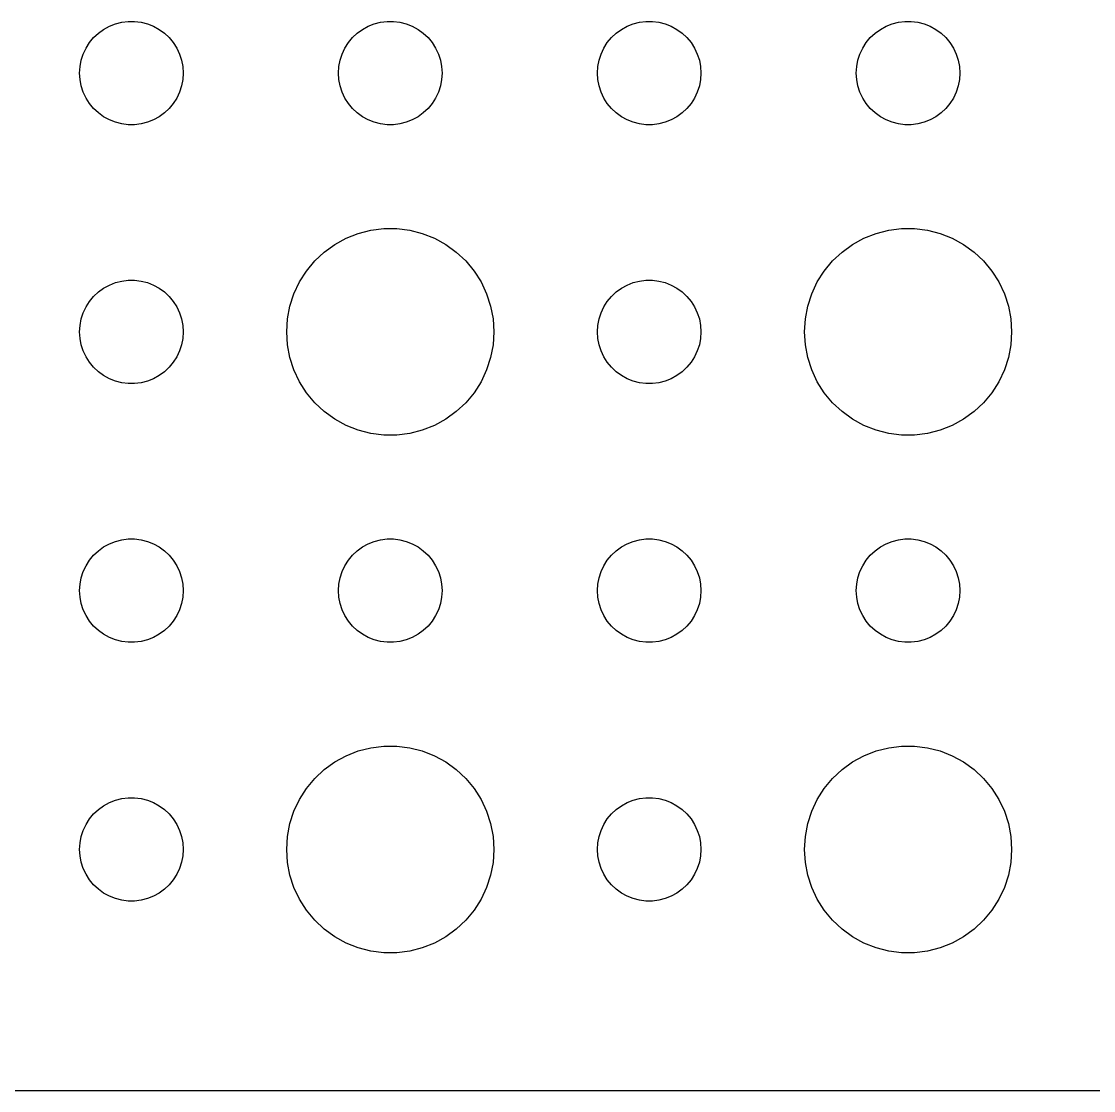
# Model space of a CAD drawing. Header units: metres. Extents: x -127 to 127, y -37 to 37.
# Drawn here: x 64.31 to 95.37, y -36.99 to -6 of the extents above; entities that cross this region are included whole.
import ezdxf

# ---------------------------------------------------------------- set-up
doc = ezdxf.new("R2010")
doc.units = ezdxf.units.M

msp = doc.modelspace()

# ---------------------------------------------------------------- linework, layer by layer
for p, q in [((66.6963, -6.23351), (66.8613, -6.14275)), ((66.8613, -6.14275), (67.0365, -6.07341)), ((67.0365, -6.07341), (67.2189, -6.02657)), ((67.2189, -6.02657), (67.4058, -6.00294)), ((67.4058, -6.00294), (67.5942, -6.00294)), ((67.5942, -6.00294), (67.7811, -6.02657)), ((67.7811, -6.02657), (67.9635, -6.07341)), ((67.9635, -6.07341), (68.1387, -6.14275)), ((68.1387, -6.14275), (68.3037, -6.23351)), ((74.1963, -6.23351), (74.3613, -6.14275)), ((74.3613, -6.14275), (74.5365, -6.07341)), ((74.5365, -6.07341), (74.7189, -6.02657)), ((74.7189, -6.02657), (74.9058, -6.00294)), ((74.9058, -6.00294), (75.0942, -6.00294)), ((75.0942, -6.00294), (75.2811, -6.02657)), ((75.2811, -6.02657), (75.4635, -6.07341)), ((75.4635, -6.07341), (75.6387, -6.14275)), ((75.6387, -6.14275), (75.8037, -6.23351)), ((81.6963, -6.23351), (81.8613, -6.14275)), ((81.8613, -6.14275), (82.0365, -6.07341)), ((82.0365, -6.07341), (82.2189, -6.02657)), ((82.2189, -6.02657), (82.4058, -6.00294)), ((82.4058, -6.00294), (82.5942, -6.00294)), ((82.5942, -6.00294), (82.7811, -6.02657)), ((82.7811, -6.02657), (82.9635, -6.07341)), ((82.9635, -6.07341), (83.1387, -6.14275)), ((83.1387, -6.14275), (83.3037, -6.23351)), ((89.1963, -6.23351), (89.3613, -6.14275)), ((89.3613, -6.14275), (89.5365, -6.07341)), ((89.5365, -6.07341), (89.7189, -6.02657)), ((89.7189, -6.02657), (89.9058, -6.00294)), ((89.9058, -6.00294), (90.0942, -6.00294)), ((90.0942, -6.00294), (90.2811, -6.02657)), ((90.2811, -6.02657), (90.4635, -6.07341)), ((90.4635, -6.07341), (90.6387, -6.14275)), ((90.6387, -6.14275), (90.8037, -6.23351)), ((66.2865, -6.61832), (66.4065, -6.47318)), ((66.4065, -6.47318), (66.5439, -6.34422)), ((66.5439, -6.34422), (66.6963, -6.23351)), ((68.3037, -6.23351), (68.4561, -6.34422)), ((68.4561, -6.34422), (68.5934, -6.47318)), ((68.5934, -6.47318), (68.7135, -6.61832)), ((73.7865, -6.61832), (73.9065, -6.47318)), ((73.9065, -6.47318), (74.0439, -6.34422)), ((74.0439, -6.34422), (74.1963, -6.23351)), ((75.8037, -6.23351), (75.9561, -6.34422)), ((75.9561, -6.34422), (76.0934, -6.47318)), ((76.0934, -6.47318), (76.2135, -6.61832)), ((81.2865, -6.61832), (81.4065, -6.47318)), ((81.4065, -6.47318), (81.5439, -6.34422)), ((81.5439, -6.34422), (81.6963, -6.23351)), ((83.3037, -6.23351), (83.4561, -6.34422)), ((83.4561, -6.34422), (83.5934, -6.47318)), ((83.5934, -6.47318), (83.7135, -6.61832)), ((88.7865, -6.61832), (88.9065, -6.47318)), ((88.9065, -6.47318), (89.0439, -6.34422)), ((89.0439, -6.34422), (89.1963, -6.23351)), ((90.8037, -6.23351), (90.9561, -6.34422)), ((90.9561, -6.34422), (91.0934, -6.47318)), ((91.0934, -6.47318), (91.2135, -6.61832)), ((66.1053, -6.9478), (66.1855, -6.77736)), ((66.1855, -6.77736), (66.2865, -6.61832)), ((68.7135, -6.61832), (68.8145, -6.77736)), ((68.8145, -6.77736), (68.8947, -6.9478)), ((73.6053, -6.9478), (73.6855, -6.77736)), ((73.6855, -6.77736), (73.7865, -6.61832)), ((76.2135, -6.61832), (76.3145, -6.77736)), ((76.3145, -6.77736), (76.3947, -6.9478)), ((81.1053, -6.9478), (81.1855, -6.77736)), ((81.1855, -6.77736), (81.2865, -6.61832)), ((83.7135, -6.61832), (83.8145, -6.77736)), ((83.8145, -6.77736), (83.8947, -6.9478)), ((88.6053, -6.9478), (88.6855, -6.77736)), ((88.6855, -6.77736), (88.7865, -6.61832)), ((91.2135, -6.61832), (91.3145, -6.77736)), ((91.3145, -6.77736), (91.3947, -6.9478)), ((66.0118, -7.312), (66.0471, -7.12695)), ((66.0471, -7.12695), (66.1053, -6.9478)), ((68.8947, -6.9478), (68.9529, -7.12695)), ((68.9529, -7.12695), (68.9882, -7.312)), ((73.5118, -7.312), (73.5471, -7.12695)), ((73.5471, -7.12695), (73.6053, -6.9478)), ((76.3947, -6.9478), (76.4529, -7.12695)), ((76.4529, -7.12695), (76.4882, -7.312)), ((81.0118, -7.312), (81.0471, -7.12695)), ((81.0471, -7.12695), (81.1053, -6.9478)), ((83.8947, -6.9478), (83.9529, -7.12695)), ((83.9529, -7.12695), (83.9882, -7.312)), ((88.5118, -7.312), (88.5471, -7.12695)), ((88.5471, -7.12695), (88.6053, -6.9478)), ((91.3947, -6.9478), (91.4529, -7.12695)), ((91.4529, -7.12695), (91.4882, -7.312)), ((66, -7.5), (66.0118, -7.312)), ((68.9882, -7.312), (69, -7.5)), ((73.5, -7.5), (73.5118, -7.312)), ((76.4882, -7.312), (76.5, -7.5)), ((81, -7.5), (81.0118, -7.312)), ((83.9882, -7.312), (84, -7.5)), ((88.5, -7.5), (88.5118, -7.312)), ((91.4882, -7.312), (91.5, -7.5)), ((66.0118, -7.68799), (66, -7.5)), ((66.0471, -7.87303), (66.0118, -7.68799)), ((68.9882, -7.68799), (68.9529, -7.87303)), ((69, -7.5), (68.9882, -7.68799)), ((73.5118, -7.68799), (73.5, -7.5)), ((73.5471, -7.87303), (73.5118, -7.68799)), ((76.4882, -7.68799), (76.4529, -7.87303)), ((76.5, -7.5), (76.4882, -7.68799)), ((81.0118, -7.68799), (81, -7.5)), ((81.0471, -7.87303), (81.0118, -7.68799)), ((83.9882, -7.68799), (83.9529, -7.87303)), ((84, -7.5), (83.9882, -7.68799)), ((88.5118, -7.68799), (88.5, -7.5)), ((88.5471, -7.87303), (88.5118, -7.68799)), ((91.4882, -7.68799), (91.4529, -7.87303)), ((91.5, -7.5), (91.4882, -7.68799)), ((66.1053, -8.05219), (66.0471, -7.87303)), ((66.1855, -8.22263), (66.1053, -8.05219)), ((68.8947, -8.05219), (68.8145, -8.22263)), ((68.9529, -7.87303), (68.8947, -8.05219)), ((73.6053, -8.05219), (73.5471, -7.87303)), ((73.6855, -8.22263), (73.6053, -8.05219)), ((76.3947, -8.05219), (76.3145, -8.22263)), ((76.4529, -7.87303), (76.3947, -8.05219)), ((81.1053, -8.05219), (81.0471, -7.87303)), ((81.1855, -8.22263), (81.1053, -8.05219)), ((83.8947, -8.05219), (83.8145, -8.22263)), ((83.9529, -7.87303), (83.8947, -8.05219)), ((88.6053, -8.05219), (88.5471, -7.87303)), ((88.6855, -8.22263), (88.6053, -8.05219)), ((91.3947, -8.05219), (91.3145, -8.22263)), ((91.4529, -7.87303), (91.3947, -8.05219)), ((66.2865, -8.38167), (66.1855, -8.22263)), ((66.4065, -8.52681), (66.2865, -8.38167)), ((68.7135, -8.38167), (68.5934, -8.52681)), ((68.8145, -8.22263), (68.7135, -8.38167)), ((73.7865, -8.38167), (73.6855, -8.22263)), ((73.9065, -8.52681), (73.7865, -8.38167)), ((76.2135, -8.38167), (76.0934, -8.52681)), ((76.3145, -8.22263), (76.2135, -8.38167)), ((81.2865, -8.38167), (81.1855, -8.22263)), ((81.4065, -8.52681), (81.2865, -8.38167)), ((83.7135, -8.38167), (83.5934, -8.52681)), ((83.8145, -8.22263), (83.7135, -8.38167)), ((88.7865, -8.38167), (88.6855, -8.22263)), ((88.9065, -8.52681), (88.7865, -8.38167)), ((91.2135, -8.38167), (91.0934, -8.52681)), ((91.3145, -8.22263), (91.2135, -8.38167)), ((66.5439, -8.65576), (66.4065, -8.52681)), ((66.6963, -8.76648), (66.5439, -8.65576)), ((68.4561, -8.65576), (68.3037, -8.76648)), ((68.5934, -8.52681), (68.4561, -8.65576)), ((74.0439, -8.65576), (73.9065, -8.52681)), ((74.1963, -8.76648), (74.0439, -8.65576)), ((75.9561, -8.65576), (75.8037, -8.76648)), ((76.0934, -8.52681), (75.9561, -8.65576)), ((81.5439, -8.65576), (81.4065, -8.52681)), ((81.6963, -8.76648), (81.5439, -8.65576)), ((83.4561, -8.65576), (83.3037, -8.76648)), ((83.5934, -8.52681), (83.4561, -8.65576)), ((89.0439, -8.65576), (88.9065, -8.52681)), ((89.1963, -8.76648), (89.0439, -8.65576)), ((90.9561, -8.65576), (90.8037, -8.76648)), ((91.0934, -8.52681), (90.9561, -8.65576)), ((66.8613, -8.85724), (66.6963, -8.76648)), ((67.0365, -8.92657), (66.8613, -8.85724)), ((67.2189, -8.97342), (67.0365, -8.92657)), ((67.4058, -8.99704), (67.2189, -8.97342)), ((67.5942, -8.99704), (67.4058, -8.99704)), ((67.7811, -8.97342), (67.5942, -8.99704)), ((67.9635, -8.92657), (67.7811, -8.97342)), ((68.1387, -8.85724), (67.9635, -8.92657)), ((68.3037, -8.76648), (68.1387, -8.85724)), ((74.3613, -8.85724), (74.1963, -8.76648)), ((74.5365, -8.92657), (74.3613, -8.85724)), ((74.7189, -8.97342), (74.5365, -8.92657)), ((74.9058, -8.99704), (74.7189, -8.97342)), ((75.0942, -8.99704), (74.9058, -8.99704)), ((75.2811, -8.97342), (75.0942, -8.99704)), ((75.4635, -8.92657), (75.2811, -8.97342)), ((75.6387, -8.85724), (75.4635, -8.92657)), ((75.8037, -8.76648), (75.6387, -8.85724)), ((81.8613, -8.85724), (81.6963, -8.76648)), ((82.0365, -8.92657), (81.8613, -8.85724)), ((82.2189, -8.97342), (82.0365, -8.92657)), ((82.4058, -8.99704), (82.2189, -8.97342)), ((82.5942, -8.99704), (82.4058, -8.99704)), ((82.7811, -8.97342), (82.5942, -8.99704)), ((82.9635, -8.92657), (82.7811, -8.97342)), ((83.1387, -8.85724), (82.9635, -8.92657)), ((83.3037, -8.76648), (83.1387, -8.85724)), ((89.3613, -8.85724), (89.1963, -8.76648)), ((89.5365, -8.92657), (89.3613, -8.85724)), ((89.7189, -8.97342), (89.5365, -8.92657)), ((89.9058, -8.99704), (89.7189, -8.97342)), ((90.0942, -8.99704), (89.9058, -8.99704)), ((90.2811, -8.97342), (90.0942, -8.99704)), ((90.4635, -8.92657), (90.2811, -8.97342)), ((90.6387, -8.85724), (90.4635, -8.92657)), ((90.8037, -8.76648), (90.6387, -8.85724)), ((74.073, -12.1468), (74.4379, -12.0531)), ((74.4379, -12.0531), (74.8116, -12.0059)), ((74.8116, -12.0059), (75.1884, -12.0059)), ((75.1884, -12.0059), (75.5621, -12.0531)), ((75.5621, -12.0531), (75.927, -12.1468)), ((89.073, -12.1468), (89.4379, -12.0531)), ((89.4379, -12.0531), (89.8116, -12.0059)), ((89.8116, -12.0059), (90.1884, -12.0059)), ((90.1884, -12.0059), (90.5621, -12.0531)), ((90.5621, -12.0531), (90.927, -12.1468)), ((73.3925, -12.467), (73.7227, -12.2855)), ((73.7227, -12.2855), (74.073, -12.1468)), ((75.927, -12.1468), (76.2773, -12.2855)), ((76.2773, -12.2855), (76.6075, -12.467)), ((88.3925, -12.467), (88.7227, -12.2855)), ((88.7227, -12.2855), (89.073, -12.1468)), ((90.927, -12.1468), (91.2773, -12.2855)), ((91.2773, -12.2855), (91.6075, -12.467)), ((72.8131, -12.9464), (73.0877, -12.6884)), ((73.0877, -12.6884), (73.3925, -12.467)), ((76.6075, -12.467), (76.9123, -12.6884)), ((76.9123, -12.6884), (77.1869, -12.9464)), ((87.8131, -12.9464), (88.0877, -12.6884)), ((88.0877, -12.6884), (88.3925, -12.467)), ((91.6075, -12.467), (91.9123, -12.6884)), ((91.9123, -12.6884), (92.1869, -12.9464)), ((72.573, -13.2366), (72.8131, -12.9464)), ((77.1869, -12.9464), (77.427, -13.2366)), ((87.573, -13.2366), (87.8131, -12.9464)), ((92.1869, -12.9464), (92.427, -13.2366)), ((72.3711, -13.5547), (72.573, -13.2366)), ((77.427, -13.2366), (77.6289, -13.5547)), ((87.3711, -13.5547), (87.573, -13.2366)), ((92.427, -13.2366), (92.6289, -13.5547)), ((66.6963, -13.7335), (66.8613, -13.6427)), ((66.8613, -13.6427), (67.0365, -13.5734)), ((67.0365, -13.5734), (67.2189, -13.5266)), ((67.2189, -13.5266), (67.4058, -13.5029)), ((67.4058, -13.5029), (67.5942, -13.5029)), ((67.5942, -13.5029), (67.7811, -13.5266)), ((67.7811, -13.5266), (67.9635, -13.5734)), ((67.9635, -13.5734), (68.1387, -13.6427)), ((68.1387, -13.6427), (68.3037, -13.7335)), ((72.2107, -13.8956), (72.3711, -13.5547)), ((77.6289, -13.5547), (77.7893, -13.8956)), ((81.6963, -13.7335), (81.8613, -13.6427)), ((81.8613, -13.6427), (82.0365, -13.5734)), ((82.0365, -13.5734), (82.2189, -13.5266)), ((82.2189, -13.5266), (82.4058, -13.5029)), ((82.4058, -13.5029), (82.5942, -13.5029)), ((82.5942, -13.5029), (82.7811, -13.5266)), ((82.7811, -13.5266), (82.9635, -13.5734)), ((82.9635, -13.5734), (83.1387, -13.6427)), ((83.1387, -13.6427), (83.3037, -13.7335)), ((87.2107, -13.8956), (87.3711, -13.5547)), ((92.6289, -13.5547), (92.7893, -13.8956)), ((66.2865, -14.1183), (66.4065, -13.9732)), ((66.4065, -13.9732), (66.5439, -13.8442)), ((66.5439, -13.8442), (66.6963, -13.7335)), ((68.3037, -13.7335), (68.4561, -13.8442)), ((68.4561, -13.8442), (68.5934, -13.9732)), ((68.5934, -13.9732), (68.7135, -14.1183)), ((72.0943, -14.2539), (72.2107, -13.8956)), ((77.7893, -13.8956), (77.9057, -14.2539)), ((81.2865, -14.1183), (81.4065, -13.9732)), ((81.4065, -13.9732), (81.5439, -13.8442)), ((81.5439, -13.8442), (81.6963, -13.7335)), ((83.3037, -13.7335), (83.4561, -13.8442)), ((83.4561, -13.8442), (83.5934, -13.9732)), ((83.5934, -13.9732), (83.7135, -14.1183)), ((87.0943, -14.2539), (87.2107, -13.8956)), ((92.7893, -13.8956), (92.9057, -14.2539)), ((66.1053, -14.4478), (66.1855, -14.2774)), ((66.1855, -14.2774), (66.2865, -14.1183)), ((68.7135, -14.1183), (68.8145, -14.2774)), ((68.8145, -14.2774), (68.8947, -14.4478)), ((72.0237, -14.624), (72.0943, -14.2539)), ((77.9057, -14.2539), (77.9763, -14.624)), ((81.1053, -14.4478), (81.1855, -14.2774)), ((81.1855, -14.2774), (81.2865, -14.1183)), ((83.7135, -14.1183), (83.8145, -14.2774)), ((83.8145, -14.2774), (83.8947, -14.4478)), ((87.0237, -14.624), (87.0943, -14.2539)), ((92.9057, -14.2539), (92.9763, -14.624)), ((66.0471, -14.627), (66.1053, -14.4478)), ((68.8947, -14.4478), (68.9529, -14.627)), ((81.0471, -14.627), (81.1053, -14.4478)), ((83.8947, -14.4478), (83.9529, -14.627)), ((66, -15), (66.0118, -14.812)), ((66.0118, -14.812), (66.0471, -14.627)), ((68.9529, -14.627), (68.9882, -14.812)), ((68.9882, -14.812), (69, -15)), ((72, -15), (72.0237, -14.624)), ((77.9763, -14.624), (78, -15)), ((81, -15), (81.0118, -14.812)), ((81.0118, -14.812), (81.0471, -14.627)), ((83.9529, -14.627), (83.9882, -14.812)), ((83.9882, -14.812), (84, -15)), ((87, -15), (87.0237, -14.624)), ((92.9763, -14.624), (93, -15)), ((66.0118, -15.188), (66, -15)), ((66.0471, -15.373), (66.0118, -15.188)), ((68.9882, -15.188), (68.9529, -15.373)), ((69, -15), (68.9882, -15.188)), ((72.0237, -15.376), (72, -15)), ((78, -15), (77.9763, -15.376)), ((81.0118, -15.188), (81, -15)), ((81.0471, -15.373), (81.0118, -15.188)), ((83.9882, -15.188), (83.9529, -15.373)), ((84, -15), (83.9882, -15.188)), ((87.0237, -15.376), (87, -15)), ((93, -15), (92.9763, -15.376)), ((66.1053, -15.5522), (66.0471, -15.373)), ((68.9529, -15.373), (68.8947, -15.5522)), ((72.0943, -15.7461), (72.0237, -15.376)), ((77.9763, -15.376), (77.9057, -15.7461)), ((81.1053, -15.5522), (81.0471, -15.373)), ((83.9529, -15.373), (83.8947, -15.5522)), ((87.0943, -15.7461), (87.0237, -15.376)), ((92.9763, -15.376), (92.9057, -15.7461)), ((66.1855, -15.7226), (66.1053, -15.5522)), ((66.2865, -15.8817), (66.1855, -15.7226)), ((68.8145, -15.7226), (68.7135, -15.8817)), ((68.8947, -15.5522), (68.8145, -15.7226)), ((72.2107, -16.1044), (72.0943, -15.7461)), ((77.9057, -15.7461), (77.7893, -16.1044)), ((81.1855, -15.7226), (81.1053, -15.5522)), ((81.2865, -15.8817), (81.1855, -15.7226)), ((83.8145, -15.7226), (83.7135, -15.8817)), ((83.8947, -15.5522), (83.8145, -15.7226)), ((87.2107, -16.1044), (87.0943, -15.7461)), ((92.9057, -15.7461), (92.7893, -16.1044)), ((66.4065, -16.0268), (66.2865, -15.8817)), ((66.5439, -16.1558), (66.4065, -16.0268)), ((68.5934, -16.0268), (68.4561, -16.1558)), ((68.7135, -15.8817), (68.5934, -16.0268)), ((72.3711, -16.4453), (72.2107, -16.1044)), ((77.7893, -16.1044), (77.6289, -16.4453)), ((81.4065, -16.0268), (81.2865, -15.8817)), ((81.5439, -16.1558), (81.4065, -16.0268)), ((83.5934, -16.0268), (83.4561, -16.1558)), ((83.7135, -15.8817), (83.5934, -16.0268)), ((87.3711, -16.4453), (87.2107, -16.1044)), ((92.7893, -16.1044), (92.6289, -16.4453)), ((66.6963, -16.2665), (66.5439, -16.1558)), ((66.8613, -16.3572), (66.6963, -16.2665)), ((67.0365, -16.4266), (66.8613, -16.3572)), ((67.2189, -16.4734), (67.0365, -16.4266)), ((67.9635, -16.4266), (67.7811, -16.4734)), ((68.1387, -16.3572), (67.9635, -16.4266)), ((68.3037, -16.2665), (68.1387, -16.3572)), ((68.4561, -16.1558), (68.3037, -16.2665)), ((72.573, -16.7634), (72.3711, -16.4453)), ((77.6289, -16.4453), (77.427, -16.7634)), ((81.6963, -16.2665), (81.5439, -16.1558)), ((81.8613, -16.3572), (81.6963, -16.2665)), ((82.0365, -16.4266), (81.8613, -16.3572)), ((82.2189, -16.4734), (82.0365, -16.4266)), ((82.9635, -16.4266), (82.7811, -16.4734)), ((83.1387, -16.3572), (82.9635, -16.4266)), ((83.3037, -16.2665), (83.1387, -16.3572)), ((83.4561, -16.1558), (83.3037, -16.2665)), ((87.573, -16.7634), (87.3711, -16.4453)), ((92.6289, -16.4453), (92.427, -16.7634)), ((67.4058, -16.497), (67.2189, -16.4734)), ((67.5942, -16.497), (67.4058, -16.497)), ((67.7811, -16.4734), (67.5942, -16.497)), ((72.8131, -17.0536), (72.573, -16.7634)), ((77.427, -16.7634), (77.1869, -17.0536)), ((82.4058, -16.497), (82.2189, -16.4734)), ((82.5942, -16.497), (82.4058, -16.497)), ((82.7811, -16.4734), (82.5942, -16.497)), ((87.8131, -17.0536), (87.573, -16.7634)), ((92.427, -16.7634), (92.1869, -17.0536)), ((73.0877, -17.3115), (72.8131, -17.0536)), ((77.1869, -17.0536), (76.9123, -17.3115)), ((88.0877, -17.3115), (87.8131, -17.0536)), ((92.1869, -17.0536), (91.9123, -17.3115)), ((73.3925, -17.533), (73.0877, -17.3115)), ((76.9123, -17.3115), (76.6075, -17.533)), ((88.3925, -17.533), (88.0877, -17.3115)), ((91.9123, -17.3115), (91.6075, -17.533)), ((73.7227, -17.7145), (73.3925, -17.533)), ((76.6075, -17.533), (76.2773, -17.7145)), ((88.7227, -17.7145), (88.3925, -17.533)), ((91.6075, -17.533), (91.2773, -17.7145)), ((74.073, -17.8532), (73.7227, -17.7145)), ((74.4379, -17.9469), (74.073, -17.8532)), ((74.8116, -17.9941), (74.4379, -17.9469)), ((75.1884, -17.9941), (74.8116, -17.9941)), ((75.5621, -17.9469), (75.1884, -17.9941)), ((75.927, -17.8532), (75.5621, -17.9469)), ((76.2773, -17.7145), (75.927, -17.8532)), ((89.073, -17.8532), (88.7227, -17.7145)), ((89.4379, -17.9469), (89.073, -17.8532)), ((89.8116, -17.9941), (89.4379, -17.9469)), ((90.1884, -17.9941), (89.8116, -17.9941)), ((90.5621, -17.9469), (90.1884, -17.9941)), ((90.927, -17.8532), (90.5621, -17.9469)), ((91.2773, -17.7145), (90.927, -17.8532)), ((66.8613, -21.1427), (67.0365, -21.0734)), ((67.0365, -21.0734), (67.2189, -21.0266)), ((67.2189, -21.0266), (67.4058, -21.003)), ((67.4058, -21.003), (67.5942, -21.003)), ((67.5942, -21.003), (67.7811, -21.0266)), ((67.7811, -21.0266), (67.9635, -21.0734)), ((67.9635, -21.0734), (68.1387, -21.1427)), ((74.3613, -21.1427), (74.5365, -21.0734)), ((74.5365, -21.0734), (74.7189, -21.0266)), ((74.7189, -21.0266), (74.9058, -21.003)), ((74.9058, -21.003), (75.0942, -21.003)), ((75.0942, -21.003), (75.2811, -21.0266)), ((75.2811, -21.0266), (75.4635, -21.0734)), ((75.4635, -21.0734), (75.6387, -21.1427)), ((81.8613, -21.1427), (82.0365, -21.0734)), ((82.0365, -21.0734), (82.2189, -21.0266)), ((82.2189, -21.0266), (82.4058, -21.003)), ((82.4058, -21.003), (82.5942, -21.003)), ((82.5942, -21.003), (82.7811, -21.0266)), ((82.7811, -21.0266), (82.9635, -21.0734)), ((82.9635, -21.0734), (83.1387, -21.1427)), ((89.3613, -21.1427), (89.5365, -21.0734)), ((89.5365, -21.0734), (89.7189, -21.0266)), ((89.7189, -21.0266), (89.9058, -21.003)), ((89.9058, -21.003), (90.0942, -21.003)), ((90.0942, -21.003), (90.2811, -21.0266)), ((90.2811, -21.0266), (90.4635, -21.0734)), ((90.4635, -21.0734), (90.6387, -21.1427)), ((66.4065, -21.4732), (66.5439, -21.3442)), ((66.5439, -21.3442), (66.6963, -21.2335)), ((66.6963, -21.2335), (66.8613, -21.1427)), ((68.1387, -21.1427), (68.3037, -21.2335)), ((68.3037, -21.2335), (68.4561, -21.3442)), ((68.4561, -21.3442), (68.5934, -21.4732)), ((73.9065, -21.4732), (74.0439, -21.3442)), ((74.0439, -21.3442), (74.1963, -21.2335)), ((74.1963, -21.2335), (74.3613, -21.1427)), ((75.6387, -21.1427), (75.8037, -21.2335)), ((75.8037, -21.2335), (75.9561, -21.3442)), ((75.9561, -21.3442), (76.0934, -21.4732)), ((81.4065, -21.4732), (81.5439, -21.3442)), ((81.5439, -21.3442), (81.6963, -21.2335)), ((81.6963, -21.2335), (81.8613, -21.1427)), ((83.1387, -21.1427), (83.3037, -21.2335)), ((83.3037, -21.2335), (83.4561, -21.3442)), ((83.4561, -21.3442), (83.5934, -21.4732)), ((88.9065, -21.4732), (89.0439, -21.3442)), ((89.0439, -21.3442), (89.1963, -21.2335)), ((89.1963, -21.2335), (89.3613, -21.1427)), ((90.6387, -21.1427), (90.8037, -21.2335)), ((90.8037, -21.2335), (90.9561, -21.3442)), ((90.9561, -21.3442), (91.0934, -21.4732)), ((66.1855, -21.7774), (66.2865, -21.6183)), ((66.2865, -21.6183), (66.4065, -21.4732)), ((68.5934, -21.4732), (68.7135, -21.6183)), ((68.7135, -21.6183), (68.8145, -21.7774)), ((73.6855, -21.7774), (73.7865, -21.6183)), ((73.7865, -21.6183), (73.9065, -21.4732)), ((76.0934, -21.4732), (76.2135, -21.6183)), ((76.2135, -21.6183), (76.3145, -21.7774)), ((81.1855, -21.7774), (81.2865, -21.6183)), ((81.2865, -21.6183), (81.4065, -21.4732)), ((83.5934, -21.4732), (83.7135, -21.6183)), ((83.7135, -21.6183), (83.8145, -21.7774)), ((88.6855, -21.7774), (88.7865, -21.6183)), ((88.7865, -21.6183), (88.9065, -21.4732)), ((91.0934, -21.4732), (91.2135, -21.6183)), ((91.2135, -21.6183), (91.3145, -21.7774)), ((66.0471, -22.127), (66.1053, -21.9478)), ((66.1053, -21.9478), (66.1855, -21.7774)), ((68.8145, -21.7774), (68.8947, -21.9478)), ((68.8947, -21.9478), (68.9529, -22.127)), ((73.5471, -22.127), (73.6053, -21.9478)), ((73.6053, -21.9478), (73.6855, -21.7774)), ((76.3145, -21.7774), (76.3947, -21.9478)), ((76.3947, -21.9478), (76.4529, -22.127)), ((81.0471, -22.127), (81.1053, -21.9478)), ((81.1053, -21.9478), (81.1855, -21.7774)), ((83.8145, -21.7774), (83.8947, -21.9478)), ((83.8947, -21.9478), (83.9529, -22.127)), ((88.5471, -22.127), (88.6053, -21.9478)), ((88.6053, -21.9478), (88.6855, -21.7774)), ((91.3145, -21.7774), (91.3947, -21.9478)), ((91.3947, -21.9478), (91.4529, -22.127)), ((66, -22.5), (66.0118, -22.312)), ((66.0118, -22.312), (66.0471, -22.127)), ((68.9529, -22.127), (68.9882, -22.312)), ((68.9882, -22.312), (69, -22.5)), ((73.5, -22.5), (73.5118, -22.312)), ((73.5118, -22.312), (73.5471, -22.127)), ((76.4529, -22.127), (76.4882, -22.312)), ((76.4882, -22.312), (76.5, -22.5)), ((81, -22.5), (81.0118, -22.312)), ((81.0118, -22.312), (81.0471, -22.127)), ((83.9529, -22.127), (83.9882, -22.312)), ((83.9882, -22.312), (84, -22.5)), ((88.5, -22.5), (88.5118, -22.312)), ((88.5118, -22.312), (88.5471, -22.127)), ((91.4529, -22.127), (91.4882, -22.312)), ((91.4882, -22.312), (91.5, -22.5)), ((66.0118, -22.688), (66, -22.5)), ((69, -22.5), (68.9882, -22.688)), ((73.5118, -22.688), (73.5, -22.5)), ((76.5, -22.5), (76.4882, -22.688)), ((81.0118, -22.688), (81, -22.5)), ((84, -22.5), (83.9882, -22.688)), ((88.5118, -22.688), (88.5, -22.5)), ((91.5, -22.5), (91.4882, -22.688)), ((66.0471, -22.873), (66.0118, -22.688)), ((66.1053, -23.0522), (66.0471, -22.873)), ((68.9529, -22.873), (68.8947, -23.0522)), ((68.9882, -22.688), (68.9529, -22.873)), ((73.5471, -22.873), (73.5118, -22.688)), ((73.6053, -23.0522), (73.5471, -22.873)), ((76.4529, -22.873), (76.3947, -23.0522)), ((76.4882, -22.688), (76.4529, -22.873)), ((81.0471, -22.873), (81.0118, -22.688)), ((81.1053, -23.0522), (81.0471, -22.873)), ((83.9529, -22.873), (83.8947, -23.0522)), ((83.9882, -22.688), (83.9529, -22.873)), ((88.5471, -22.873), (88.5118, -22.688)), ((88.6053, -23.0522), (88.5471, -22.873)), ((91.4529, -22.873), (91.3947, -23.0522)), ((91.4882, -22.688), (91.4529, -22.873)), ((66.1855, -23.2226), (66.1053, -23.0522)), ((66.2865, -23.3817), (66.1855, -23.2226)), ((68.8145, -23.2226), (68.7135, -23.3817)), ((68.8947, -23.0522), (68.8145, -23.2226)), ((73.6855, -23.2226), (73.6053, -23.0522)), ((73.7865, -23.3817), (73.6855, -23.2226)), ((76.3145, -23.2226), (76.2135, -23.3817)), ((76.3947, -23.0522), (76.3145, -23.2226)), ((81.1855, -23.2226), (81.1053, -23.0522)), ((81.2865, -23.3817), (81.1855, -23.2226)), ((83.8145, -23.2226), (83.7135, -23.3817)), ((83.8947, -23.0522), (83.8145, -23.2226)), ((88.6855, -23.2226), (88.6053, -23.0522)), ((88.7865, -23.3817), (88.6855, -23.2226)), ((91.3145, -23.2226), (91.2135, -23.3817)), ((91.3947, -23.0522), (91.3145, -23.2226)), ((66.4065, -23.5268), (66.2865, -23.3817)), ((66.5439, -23.6558), (66.4065, -23.5268)), ((68.5934, -23.5268), (68.4561, -23.6558)), ((68.7135, -23.3817), (68.5934, -23.5268)), ((73.9065, -23.5268), (73.7865, -23.3817)), ((74.0439, -23.6558), (73.9065, -23.5268)), ((76.0934, -23.5268), (75.9561, -23.6558)), ((76.2135, -23.3817), (76.0934, -23.5268)), ((81.4065, -23.5268), (81.2865, -23.3817)), ((81.5439, -23.6558), (81.4065, -23.5268)), ((83.5934, -23.5268), (83.4561, -23.6558)), ((83.7135, -23.3817), (83.5934, -23.5268)), ((88.9065, -23.5268), (88.7865, -23.3817)), ((89.0439, -23.6558), (88.9065, -23.5268)), ((91.0934, -23.5268), (90.9561, -23.6558)), ((91.2135, -23.3817), (91.0934, -23.5268)), ((66.6963, -23.7665), (66.5439, -23.6558)), ((66.8613, -23.8572), (66.6963, -23.7665)), ((67.0365, -23.9266), (66.8613, -23.8572)), ((68.1387, -23.8572), (67.9635, -23.9266)), ((68.3037, -23.7665), (68.1387, -23.8572)), ((68.4561, -23.6558), (68.3037, -23.7665)), ((74.1963, -23.7665), (74.0439, -23.6558)), ((74.3613, -23.8572), (74.1963, -23.7665)), ((74.5365, -23.9266), (74.3613, -23.8572)), ((75.6387, -23.8572), (75.4635, -23.9266)), ((75.8037, -23.7665), (75.6387, -23.8572)), ((75.9561, -23.6558), (75.8037, -23.7665)), ((81.6963, -23.7665), (81.5439, -23.6558)), ((81.8613, -23.8572), (81.6963, -23.7665)), ((82.0365, -23.9266), (81.8613, -23.8572)), ((83.1387, -23.8572), (82.9635, -23.9266)), ((83.3037, -23.7665), (83.1387, -23.8572)), ((83.4561, -23.6558), (83.3037, -23.7665)), ((89.1963, -23.7665), (89.0439, -23.6558)), ((89.3613, -23.8572), (89.1963, -23.7665)), ((89.5365, -23.9266), (89.3613, -23.8572)), ((90.6387, -23.8572), (90.4635, -23.9266)), ((90.8037, -23.7665), (90.6387, -23.8572)), ((90.9561, -23.6558), (90.8037, -23.7665)), ((67.2189, -23.9734), (67.0365, -23.9266)), ((67.4058, -23.997), (67.2189, -23.9734)), ((67.5942, -23.997), (67.4058, -23.997)), ((67.7811, -23.9734), (67.5942, -23.997)), ((67.9635, -23.9266), (67.7811, -23.9734)), ((74.7189, -23.9734), (74.5365, -23.9266)), ((74.9058, -23.997), (74.7189, -23.9734)), ((75.0942, -23.997), (74.9058, -23.997)), ((75.2811, -23.9734), (75.0942, -23.997)), ((75.4635, -23.9266), (75.2811, -23.9734)), ((82.2189, -23.9734), (82.0365, -23.9266)), ((82.4058, -23.997), (82.2189, -23.9734)), ((82.5942, -23.997), (82.4058, -23.997)), ((82.7811, -23.9734), (82.5942, -23.997)), ((82.9635, -23.9266), (82.7811, -23.9734)), ((89.7189, -23.9734), (89.5365, -23.9266)), ((89.9058, -23.997), (89.7189, -23.9734)), ((90.0942, -23.997), (89.9058, -23.997)), ((90.2811, -23.9734), (90.0942, -23.997)), ((90.4635, -23.9266), (90.2811, -23.9734)), ((74.4379, -27.0531), (74.8116, -27.0059)), ((74.8116, -27.0059), (75.1884, -27.0059)), ((75.1884, -27.0059), (75.5621, -27.0531)), ((89.4379, -27.0531), (89.8116, -27.0059)), ((89.8116, -27.0059), (90.1884, -27.0059)), ((90.1884, -27.0059), (90.5621, -27.0531)), ((73.3925, -27.467), (73.7227, -27.2855)), ((73.7227, -27.2855), (74.073, -27.1468)), ((74.073, -27.1468), (74.4379, -27.0531)), ((75.5621, -27.0531), (75.927, -27.1468)), ((75.927, -27.1468), (76.2773, -27.2855)), ((76.2773, -27.2855), (76.6075, -27.467)), ((88.3925, -27.467), (88.7227, -27.2855)), ((88.7227, -27.2855), (89.073, -27.1468)), ((89.073, -27.1468), (89.4379, -27.0531)), ((90.5621, -27.0531), (90.927, -27.1468)), ((90.927, -27.1468), (91.2773, -27.2855)), ((91.2773, -27.2855), (91.6075, -27.467)), ((73.0877, -27.6884), (73.3925, -27.467)), ((76.6075, -27.467), (76.9123, -27.6884)), ((88.0877, -27.6884), (88.3925, -27.467)), ((91.6075, -27.467), (91.9123, -27.6884)), ((72.573, -28.2366), (72.8131, -27.9464)), ((72.8131, -27.9464), (73.0877, -27.6884)), ((76.9123, -27.6884), (77.1869, -27.9464)), ((77.1869, -27.9464), (77.427, -28.2366)), ((87.573, -28.2366), (87.8131, -27.9464)), ((87.8131, -27.9464), (88.0877, -27.6884)), ((91.9123, -27.6884), (92.1869, -27.9464)), ((92.1869, -27.9464), (92.427, -28.2366)), ((72.3711, -28.5547), (72.573, -28.2366)), ((77.427, -28.2366), (77.6289, -28.5547)), ((87.3711, -28.5547), (87.573, -28.2366)), ((92.427, -28.2366), (92.6289, -28.5547)), ((66.8613, -28.6427), (67.0365, -28.5734)), ((67.0365, -28.5734), (67.2189, -28.5266)), ((67.2189, -28.5266), (67.4058, -28.503)), ((67.4058, -28.503), (67.5942, -28.503)), ((67.5942, -28.503), (67.7811, -28.5266)), ((67.7811, -28.5266), (67.9635, -28.5734)), ((67.9635, -28.5734), (68.1387, -28.6427)), ((72.2107, -28.8956), (72.3711, -28.5547)), ((77.6289, -28.5547), (77.7893, -28.8956)), ((81.8613, -28.6427), (82.0365, -28.5734)), ((82.0365, -28.5734), (82.2189, -28.5266)), ((82.2189, -28.5266), (82.4058, -28.503)), ((82.4058, -28.503), (82.5942, -28.503)), ((82.5942, -28.503), (82.7811, -28.5266)), ((82.7811, -28.5266), (82.9635, -28.5734)), ((82.9635, -28.5734), (83.1387, -28.6427)), ((87.2107, -28.8956), (87.3711, -28.5547)), ((92.6289, -28.5547), (92.7893, -28.8956)), ((66.4065, -28.9732), (66.5439, -28.8442)), ((66.5439, -28.8442), (66.6963, -28.7335)), ((66.6963, -28.7335), (66.8613, -28.6427)), ((68.1387, -28.6427), (68.3037, -28.7335)), ((68.3037, -28.7335), (68.4561, -28.8442)), ((68.4561, -28.8442), (68.5934, -28.9732)), ((81.4065, -28.9732), (81.5439, -28.8442)), ((81.5439, -28.8442), (81.6963, -28.7335)), ((81.6963, -28.7335), (81.8613, -28.6427)), ((83.1387, -28.6427), (83.3037, -28.7335)), ((83.3037, -28.7335), (83.4561, -28.8442)), ((83.4561, -28.8442), (83.5934, -28.9732)), ((66.1855, -29.2774), (66.2865, -29.1183)), ((66.2865, -29.1183), (66.4065, -28.9732)), ((68.5934, -28.9732), (68.7135, -29.1183)), ((68.7135, -29.1183), (68.8145, -29.2774)), ((72.0943, -29.2539), (72.2107, -28.8956)), ((77.7893, -28.8956), (77.9057, -29.2539)), ((81.1855, -29.2774), (81.2865, -29.1183)), ((81.2865, -29.1183), (81.4065, -28.9732)), ((83.5934, -28.9732), (83.7135, -29.1183)), ((83.7135, -29.1183), (83.8145, -29.2774)), ((87.0943, -29.2539), (87.2107, -28.8956)), ((92.7893, -28.8956), (92.9057, -29.2539)), ((66.0471, -29.627), (66.1053, -29.4478)), ((66.1053, -29.4478), (66.1855, -29.2774)), ((68.8145, -29.2774), (68.8947, -29.4478)), ((68.8947, -29.4478), (68.9529, -29.627)), ((72.0237, -29.624), (72.0943, -29.2539)), ((77.9057, -29.2539), (77.9763, -29.624)), ((81.0471, -29.627), (81.1053, -29.4478)), ((81.1053, -29.4478), (81.1855, -29.2774)), ((83.8145, -29.2774), (83.8947, -29.4478)), ((83.8947, -29.4478), (83.9529, -29.627)), ((87.0237, -29.624), (87.0943, -29.2539)), ((92.9057, -29.2539), (92.9763, -29.624)), ((66, -30), (66.0118, -29.812)), ((66.0118, -29.812), (66.0471, -29.627)), ((68.9529, -29.627), (68.9882, -29.812)), ((68.9882, -29.812), (69, -30)), ((72, -30), (72.0237, -29.624)), ((77.9763, -29.624), (78, -30)), ((81, -30), (81.0118, -29.812)), ((81.0118, -29.812), (81.0471, -29.627)), ((83.9529, -29.627), (83.9882, -29.812)), ((83.9882, -29.812), (84, -30)), ((87, -30), (87.0237, -29.624)), ((92.9763, -29.624), (93, -30)), ((66.0118, -30.188), (66, -30)), ((69, -30), (68.9882, -30.188)), ((72.0237, -30.376), (72, -30)), ((78, -30), (77.9763, -30.376)), ((81.0118, -30.188), (81, -30)), ((84, -30), (83.9882, -30.188)), ((87.0237, -30.376), (87, -30)), ((93, -30), (92.9763, -30.376)), ((66.0471, -30.373), (66.0118, -30.188)), ((66.1053, -30.5522), (66.0471, -30.373)), ((68.9529, -30.373), (68.8947, -30.5522)), ((68.9882, -30.188), (68.9529, -30.373)), ((72.0943, -30.7461), (72.0237, -30.376)), ((77.9763, -30.376), (77.9057, -30.7461)), ((81.0471, -30.373), (81.0118, -30.188)), ((81.1053, -30.5522), (81.0471, -30.373)), ((83.9529, -30.373), (83.8947, -30.5522)), ((83.9882, -30.188), (83.9529, -30.373)), ((87.0943, -30.7461), (87.0237, -30.376)), ((92.9763, -30.376), (92.9057, -30.7461)), ((66.1855, -30.7226), (66.1053, -30.5522)), ((66.2865, -30.8817), (66.1855, -30.7226)), ((68.8145, -30.7226), (68.7135, -30.8817)), ((68.8947, -30.5522), (68.8145, -30.7226)), ((72.2107, -31.1044), (72.0943, -30.7461)), ((77.9057, -30.7461), (77.7893, -31.1044)), ((81.1855, -30.7226), (81.1053, -30.5522)), ((81.2865, -30.8817), (81.1855, -30.7226)), ((83.8145, -30.7226), (83.7135, -30.8817)), ((83.8947, -30.5522), (83.8145, -30.7226)), ((87.2107, -31.1044), (87.0943, -30.7461)), ((92.9057, -30.7461), (92.7893, -31.1044)), ((66.4065, -31.0268), (66.2865, -30.8817)), ((66.5439, -31.1558), (66.4065, -31.0268)), ((68.5934, -31.0268), (68.4561, -31.1558)), ((68.7135, -30.8817), (68.5934, -31.0268)), ((81.4065, -31.0268), (81.2865, -30.8817)), ((81.5439, -31.1558), (81.4065, -31.0268)), ((83.5934, -31.0268), (83.4561, -31.1558)), ((83.7135, -30.8817), (83.5934, -31.0268)), ((66.6963, -31.2665), (66.5439, -31.1558)), ((66.8613, -31.3572), (66.6963, -31.2665)), ((67.0365, -31.4266), (66.8613, -31.3572)), ((68.1387, -31.3572), (67.9635, -31.4266)), ((68.3037, -31.2665), (68.1387, -31.3572)), ((68.4561, -31.1558), (68.3037, -31.2665)), ((72.3711, -31.4453), (72.2107, -31.1044)), ((77.7893, -31.1044), (77.6289, -31.4453)), ((81.6963, -31.2665), (81.5439, -31.1558)), ((81.8613, -31.3572), (81.6963, -31.2665)), ((82.0365, -31.4266), (81.8613, -31.3572)), ((83.1387, -31.3572), (82.9635, -31.4266)), ((83.3037, -31.2665), (83.1387, -31.3572)), ((83.4561, -31.1558), (83.3037, -31.2665)), ((87.3711, -31.4453), (87.2107, -31.1044)), ((92.7893, -31.1044), (92.6289, -31.4453)), ((67.2189, -31.4734), (67.0365, -31.4266)), ((67.4058, -31.497), (67.2189, -31.4734)), ((67.5942, -31.497), (67.4058, -31.497)), ((67.7811, -31.4734), (67.5942, -31.497)), ((67.9635, -31.4266), (67.7811, -31.4734)), ((72.573, -31.7634), (72.3711, -31.4453)), ((77.6289, -31.4453), (77.427, -31.7634)), ((82.2189, -31.4734), (82.0365, -31.4266)), ((82.4058, -31.497), (82.2189, -31.4734)), ((82.5942, -31.497), (82.4058, -31.497)), ((82.7811, -31.4734), (82.5942, -31.497)), ((82.9635, -31.4266), (82.7811, -31.4734)), ((87.573, -31.7634), (87.3711, -31.4453)), ((92.6289, -31.4453), (92.427, -31.7634)), ((72.8131, -32.0536), (72.573, -31.7634)), ((77.427, -31.7634), (77.1869, -32.0536)), ((87.8131, -32.0536), (87.573, -31.7634)), ((92.427, -31.7634), (92.1869, -32.0536)), ((73.0877, -32.3115), (72.8131, -32.0536)), ((77.1869, -32.0536), (76.9123, -32.3115)), ((88.0877, -32.3115), (87.8131, -32.0536)), ((92.1869, -32.0536), (91.9123, -32.3115)), ((73.3925, -32.533), (73.0877, -32.3115)), ((73.7227, -32.7145), (73.3925, -32.533)), ((76.6075, -32.533), (76.2773, -32.7145)), ((76.9123, -32.3115), (76.6075, -32.533)), ((88.3925, -32.533), (88.0877, -32.3115)), ((88.7227, -32.7145), (88.3925, -32.533)), ((91.6075, -32.533), (91.2773, -32.7145)), ((91.9123, -32.3115), (91.6075, -32.533)), ((74.073, -32.8532), (73.7227, -32.7145)), ((74.4379, -32.9469), (74.073, -32.8532)), ((75.927, -32.8532), (75.5621, -32.9469)), ((76.2773, -32.7145), (75.927, -32.8532)), ((89.073, -32.8532), (88.7227, -32.7145)), ((89.4379, -32.9469), (89.073, -32.8532)), ((90.927, -32.8532), (90.5621, -32.9469)), ((91.2773, -32.7145), (90.927, -32.8532)), ((74.8116, -32.9941), (74.4379, -32.9469)), ((75.1884, -32.9941), (74.8116, -32.9941)), ((75.5621, -32.9469), (75.1884, -32.9941)), ((89.8116, -32.9941), (89.4379, -32.9469)), ((90.1884, -32.9941), (89.8116, -32.9941)), ((90.5621, -32.9469), (90.1884, -32.9941)), ((-122.314, -36.9901), (122.314, -36.9901))]:
    msp.add_line(p, q)

doc.saveas('drawing.dxf')
